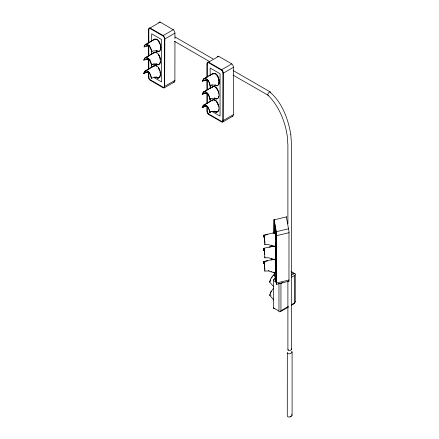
<?xml version="1.0" encoding="UTF-8"?>
<svg xmlns="http://www.w3.org/2000/svg" width="439" height="439" viewBox="0 0 439 439"><rect width="100%" height="100%" fill="white"/><g stroke="black" fill="none" stroke-linecap="round" stroke-linejoin="round"><path stroke-width="0.66" d="M276.565 234.794L276.51 284.368L288.966 281.169L288.994 231.562L286.327 216.657M275.922 243.607L275.928 242.767M275.879 256.831L275.868 255.899M275.966 243.881L275.944 242.844M275.862 269.123L275.851 270.808M275.906 257.007L275.862 254.977M275.879 269.2L275.835 271.67M148.442 43.214L148.442 29.375L149.189 27.849L150.078 27.964L163.286 35.592L164.526 37.326L164.839 38.967L164.62 87.377L164.093 87.915L163.286 87.849L150.078 80.227C147.548 78.416 148.662 74.449 148.442 72.001M174.958 41.354L174.876 81.144L174.349 82L164.164 87.882M206.912 77.401L206.912 63.567L207.658 62.042L208.547 62.157L221.755 69.785L222.996 71.519L223.308 73.159L223.089 121.57L222.562 122.108L221.755 122.037L208.547 114.42C206.017 112.609 207.131 108.642 206.912 106.194M217.206 56.829L217.777 56.203L218.584 56.269L231.874 63.94L232.884 65.159L233.405 66.915L233.367 115.227L232.818 116.192L222.633 122.075M263.592 250.384L263.812 248.287L273.563 245.95M263.587 263.609L263.603 262.555M275.939 243.7L275.901 245.313M275.862 256.738L275.478 259.295M160.515 48.317L160.515 46.561M263.669 236.198L263.619 237.258L263.872 235.156L275.012 232.494L275.5 235.112M263.598 250.192L264.004 248.704M263.592 263.416L263.806 261.512L273.557 259.175M275.917 244.452C276.038 246.531 275.714 246.328 274.095 246.076M275.818 258.209L275.84 257.474M275.835 270.698L275.78 272.175M273.782 286.799L269.661 282.112L270.643 278.902L273.393 275.143A8.248 4.763 -60 0 1 274.232 274.441M273.837 300.024L269.716 295.343L270.698 292.133L273.448 288.374M275.862 244.951L275.505 245.939M275.763 258.692L275.802 258.083M275.796 271.307L275.522 272.301M291.644 351.304L292.094 351.996L292.094 415.223C291.622 416.973 288.099 417.928 287.287 416.101L287.32 352.66M290.805 134.674L291.496 144.25L291.496 349.252C291.37 350.909 286.952 351.233 288.242 349.263M292.094 351.996C291.622 353.746 288.099 354.696 287.287 352.874M156.268 50.869C164.181 54.771 160.679 37.293 154.566 39.159L145.068 44.707L144.03 46.962L145.177 44.943L148.453 42.989M155.993 64.089C163.912 67.99 160.411 50.512 154.298 52.378L144.799 57.926L143.762 60.181L144.908 58.162L150.44 54.902M160.476 49.173L160.476 45.634M160.109 62.316L160.246 61.537M160.345 61.597L159.983 63.095M160.07 75.552L160.208 74.773M160.169 75.629L160.306 74.839M218.847 83.289L218.847 79.816M218.946 83.366C219.818 79.728 217.338 72.073 212.674 73.922M263.746 235.946L263.888 235.436L267.785 234.497M263.68 262.303L263.823 261.787L267.724 260.854M274.776 233.043L274.924 232.511M275.758 245.9L275.824 245.566M275.752 258.56L275.462 259.092M275.758 271.917L275.637 272.707L275.352 272.24M269.925 281.734L270.391 279.956M270.128 294.201L269.711 295.343M276.482 283.715L276.565 234.909M218.353 97.195L218.578 96.509M218.446 97.282L218.677 96.585M218.408 110.524L218.638 109.821M270.446 293.186L271.417 291.172M274.863 232.961L275.308 233.806M275.692 272.257L275.434 272.153M158.742 22.636L159.308 22.01L160.114 22.076L173.745 30.028L174.92 32.59L174.958 38.61M159.939 50.463L160.251 49.876M159.944 76.331L158.797 77.703M218.32 84.551L218.627 83.975M218.408 84.656L218.721 84.068M294.69 275.577L294.821 275.379A3.49 2.135 -3.1 0 1 294.673 275.516A0.785 0.455 -60 0 0 294.36 275.654L291.359 277.371M271.362 277.947L272.696 276.12M269.656 282.112L269.842 281.827M275.483 259.378L274.397 259.619L268.432 257.737L264.865 257.852L264.805 256.683M153.387 66.432C159.566 61.087 164.504 81.621 155.955 77.324M153.513 66.646L154.347 65.861L148.706 69.121M159.286 64.143L159.67 63.682M212.163 74.169C218.342 68.824 223.281 89.358 214.731 85.062M211.856 100.624C218.035 95.279 222.974 115.814 214.424 111.517M211.982 100.838L212.816 100.054L211.691 100.707M212.015 100.943L212.394 100.487M218.101 111.111L217.261 111.896M294.36 303.009A0.785 0.455 -60 0 0 294.673 302.74L294.821 302.669A3.49 1.888 2.9 0 1 294.673 302.784L294.673 275.522M276.493 284.373L274.156 272.114M291.139 415.98L290.739 416.271M275.412 272.383L274.918 272.597M154.094 39.494L154.566 39.159M154.21 39.73L154.66 39.406L149.578 42.336M154.232 39.839L154.676 39.521M153.826 52.713L154.298 52.378M153.935 52.949L154.385 52.625L151.565 54.255M154.254 65.614L144.76 71.162L143.723 73.417L144.87 71.398L147.575 69.774M213.036 73.351L203.537 78.899L202.5 81.155L203.647 79.135L207.482 76.852M212.701 74.032L213.145 73.714M214.462 98.281C222.375 102.177 218.88 84.705 212.761 86.571L203.262 92.119L202.231 94.374L203.378 92.349L206.648 90.401M212.295 86.906L212.761 86.571M212.405 87.141L212.855 86.818M212.432 87.251L212.871 86.933M212.723 99.807L203.224 105.355L202.192 107.61L203.339 105.59L206.61 103.637M217.305 98.66L217.755 98.336M294.311 303.047L291.359 304.754M150.078 27.964L160.197 22.126M163.198 35.543L173.317 29.698M164.839 38.967L174.958 33.128M164.839 86.263L174.958 80.425M208.547 62.157L218.666 56.313M208.613 76.205L211.433 74.575M221.668 69.73L231.787 63.891M223.308 73.159L233.427 67.315M207.779 89.748L208.909 89.095M210.034 88.442L211.164 87.795M207.74 102.984L210.561 101.354M223.308 120.456L233.427 114.612M291.255 275.231L293.625 273.859L291.403 272.581M282.491 282.491L281.262 283.199A0.785 0.455 -60 0 0 280.949 283.484L280.751 283.512A3.49 1.888 2.9 0 0 280.949 283.44L280.949 310.702A3.49 2.135 -3.1 0 1 280.757 310.796L280.927 310.642A0.785 0.455 -60 0 0 281.262 310.571L288.401 306.46M280.592 311.553L288.291 307.102M291.255 305.396L293.625 304.024M144.228 46.891L146.939 45.859M143.959 60.11L146.664 59.078M145.364 72.654L143.729 73.412L146.626 72.314M204.146 80.386L202.505 81.149L205.408 80.052M174.283 82.044L173.657 82.104M232.752 116.231L232.044 116.269M145.633 44.619C149.529 43.812 151.071 48.992 151.746 51.917C153.107 49.036 160.487 52.894 157.919 51.165M145.358 57.838C149.26 57.032 150.802 62.212 151.477 65.137C152.86 62.272 160.191 66.097 157.645 64.379M145.32 71.074L146.95 70.992L148.711 72.215L150.22 74.487L151.439 78.372L152.931 77.698L155.735 77.385L158.32 78.268L155.982 77.105M204.097 78.811C207.998 78.005 209.54 83.185 210.215 86.11C211.554 83.262 218.874 87.021 216.427 85.391M203.828 92.025C207.729 91.219 209.271 96.399 209.946 99.329C211.186 96.975 217.223 99.362 216.57 98.967M203.789 105.267C207.691 104.46 209.233 109.64 209.908 112.565C211.263 109.684 218.649 113.542 216.076 111.808M151.296 64.791L152.41 64.303M209.76 98.984L210.879 98.49M209.721 112.219L210.841 111.731M290.497 416.391L289.959 416.589M145.539 44.372C149.458 43.549 151.389 48.795 151.746 51.917M159.033 51.127L158.002 51.33L156.855 50.946M159.105 51.248L157.475 51.33L156.289 50.65M145.265 57.591C149.183 56.768 151.115 62.014 151.477 65.137M145.227 70.827C149.123 69.999 151.054 75.206 151.433 78.307M204.009 78.565C207.927 77.741 209.858 82.987 210.215 86.11M217.503 85.32L216.471 85.523L215.324 85.133M217.574 85.44L216.52 85.643L215.351 85.248M203.734 91.778C207.652 90.955 209.584 96.207 209.946 99.329M203.696 105.02C207.614 104.197 209.546 109.443 209.908 112.565M146.867 45.892L149.672 46.128M146.599 59.106L149.403 59.342M146.56 72.347L149.364 72.583M205.337 80.079L208.141 80.315M205.068 93.298L207.867 93.534M205.392 106.523L207.828 106.77M146.182 46.079L148.459 45.821M145.913 59.292L148.19 59.04M204.382 93.485L206.659 93.233M204.344 106.721L205.194 106.479M145.177 72.72L148.152 72.276M203.954 80.452L206.928 80.013M203.685 93.672L205.134 93.266M203.647 106.907L205.095 106.507M275.248 259.29L274.035 259.208M276.499 233.521L274.156 219.857L286.541 216.888M276.356 231.704L288.747 228.735M272.987 233.252L274.94 232.785M276.63 235.666L289.021 232.697M269.03 247.316L273.579 246.23M270.973 260.075L273.574 259.454M276.63 282.963L289.021 279.994M153.321 64.045L157.074 64.204M211.587 85.106L212.531 84.925M211.746 111.473L215.505 111.632M263.57 250.384L264.788 250.192M263.565 263.609L264.783 263.416M263.872 235.156L264.262 236.347M263.888 235.436L264.163 235.88M263.812 248.287L264.3 250.082M263.806 261.512L264.097 262.237M288.895 281.399L288.747 280.998M264.865 243.557L264.915 244.726L268.492 244.605L274.452 246.488L275.533 246.169M264.799 269.908L264.849 271.082L268.427 270.962L274.386 272.844L275.275 272.789L275.456 272.317M155.165 39.23L156.882 39.592M154.896 52.444L155.444 52.417M158.265 64.522L156.586 64.16M158.325 64.643L156.021 63.864M213.639 73.538L214.177 73.511M213.365 86.637L214.49 86.735M216.734 98.715L215.05 98.352M216.795 98.835L214.49 98.056M213.327 99.872L213.87 99.845M216.696 111.95L214.435 111.188M216.756 112.071L214.451 111.292M205.029 106.534L206.621 106.468M274.43 272.564L273.782 272.394M268.416 95.406L233.049 75.118M154.226 77.094L156.728 77.286M214.929 84.968L216.389 85.353M216.619 98.824L216.114 98.572M149.534 46.221L148.206 45.903M208.004 80.414L206.676 80.09M149.227 72.676L147.894 72.358M207.735 93.633L206.401 93.309M207.696 106.869L206.363 106.551M157.689 77.785L155.966 76.995M155.9 50.65L157.343 50.984M214.095 98.062L215.544 98.396M147.932 59.122L150.105 59.819M268.399 270.589L269.151 270.814M157.036 77.44L157.65 77.654M290.821 134.773C288.28 119.095 282.079 102.336 269.809 91.987A2.184 1.114 -54.9 0 0 268.904 92.508L267.867 94.017A1.86 0.949 -54.9 0 0 267.774 94.95C277.624 104.691 283.561 117.679 286.458 131.266L287.26 135.964L287.891 144.958L287.891 223.786M156.273 39.444L156.855 39.708M214.742 73.631L215.324 73.9M156.021 52.543L156.613 52.812M156.004 52.664L156.586 52.927M155.982 65.779L156.569 66.053M155.966 65.899L156.542 66.163M214.451 99.971L215.039 100.24M214.435 100.092L215.011 100.355M271.664 245.138L272.076 245.368M271.604 258.269L272.021 258.5M271.598 271.494L272.015 271.725M175.117 37.035L212.981 58.892M233.093 70.503L270.358 92.02M174.283 41.195L209.304 61.411M150.078 28.524L163.198 36.097M208.547 62.711L221.668 70.289M154.023 77.577L161.585 81.945L161.585 39.537L151.691 33.825L151.691 41.348M211.905 111.429L220.054 116.132L220.054 73.73L210.16 68.018L210.16 75.541M150.078 79.673L163.198 87.246M208.547 113.86L221.668 121.438M291.057 271.45L294.942 273.695M276.191 282.156L273.415 280.554L273.415 307.854L278.963 311.059L278.963 283.759M215.077 87.004L216.795 88.618L218.139 91.131M291.644 414.537L292.094 415.223M157.947 77.928L158.111 77.868M270.742 295.562L271.028 295.82M215.631 87.52L216.197 88.052M157.475 40.009L158.051 40.547M215.631 100.652L216.207 101.195M276.444 283.709L274.276 272.218M291.304 348.84L291.496 349.252M270.49 92.113L270.654 92.409A1.86 0.949 -54.9 0 1 270.682 92.832M217.003 75.481L218.32 77.944M216.734 88.7L217.673 90.275M216.756 101.859L218.638 106.276M216.696 101.941L217.19 102.688M158.6 41.211L160.251 44.668M158.539 41.293L159.472 42.868M158.325 54.431L159.286 56.038M158.265 54.513L158.764 55.259M158.287 67.666L159.944 71.123M275.023 232.895L275.209 233.35M158.72 68.495L159.544 70.213M218.013 104.4L218.315 105.327M159.67 56.944L160.345 59.803M159.582 56.971L159.884 57.899M275.055 246.054L275.248 246.932M275.055 246.175L275.149 246.482M275.05 259.279L275.341 260.75M275.05 259.4L275.143 259.707M218.446 92.08L218.677 93.041M218.353 92.091L218.578 93.035M275.149 246.109L275.346 247.525M275.143 259.334L275.346 260.656M264.097 248.754L264.399 250.812M264.091 261.979L264.196 262.703M274.156 219.857L274.018 219.445L273.881 233.197M275.138 272.476L276.087 277.58L276.087 235.172L274.43 226.239L274.43 233.076M264.262 236.105L264.36 236.95M264.196 262.462L264.294 263.307M160.109 58.842L160.246 59.781M160.169 72.089L160.306 73.044M160.07 72.078L160.208 73.017M275.412 234.091L275.505 235.035M275.357 247.217L275.687 250.943M275.352 247.431L275.44 248.244M275.352 260.442L275.434 261.468M264.36 236.736L264.454 237.68M264.3 263.093L264.388 264.037M275.516 234.849L275.588 235.935M275.451 261.205L275.873 267.324M264.465 237.499L264.706 240.44M264.404 250.631L264.487 251.651M264.399 263.855L264.569 265.804M275.61 235.727L275.939 240.967M275.599 235.875L275.67 236.846M275.527 249.067L275.615 249.972M275.533 262.231L275.604 263.197M264.558 238.372L264.887 243.618M264.882 244.325L264.915 244.726M264.503 251.503L264.574 252.579M264.821 257.457L264.854 257.858M264.492 264.728L264.646 266.797M264.816 270.682L264.849 271.082M276.493 233.411L274.04 220.098L273.941 232.84M275.643 249.824L275.752 251.959M275.621 263.159L275.901 268.366M264.591 252.469L264.712 254.604M276.543 233.328L276.537 234.097M276.554 233.477L276.619 234.827M275.78 237.724L275.901 239.892M264.668 253.501L264.832 256.749M264.662 266.725L264.821 269.974M275.785 251.931L275.84 253.018M264.794 241.445L264.849 242.537M264.728 267.801L264.783 268.893M276.548 234.333L276.625 234.969M275.802 252.985L275.879 254.099M275.917 240.907L275.966 242.01M275.84 254L275.906 255.141M275.922 241.851L275.972 242.986M275.857 268.202L275.906 269.343M295.249 274.353L295.249 301.653M287.891 281.366L287.891 349.91M222.941 72.945L222.941 120.242M210.16 85.797L210.16 88.535M210.16 98.797L210.16 101.53M207.279 63.907L207.279 76.929M207.279 80.359L207.279 89.951M207.279 93.381L207.279 103.664M207.279 106.403L207.279 111.204M206.912 79.459L206.912 90.429M206.912 93.167L206.912 103.45M164.471 38.758L164.471 86.055M151.691 51.61L151.691 54.343M151.691 64.604L151.691 67.337M148.81 29.715L148.81 42.737M148.81 46.166L148.81 55.764M148.81 59.188L148.81 69.472M148.81 72.21L148.81 77.012M148.442 45.952L148.442 56.236M148.442 58.98L148.442 69.258M273.464 275.335A7.918 4.571 -60 0 1 274.271 274.66M280.57 311.421A2.146 1.24 -60 0 1 278.842 311.169M274.627 308.469A2.146 1.24 -60 0 1 273.294 307.964M295.376 301.626A2.146 1.24 -60 0 1 293.647 303.876M293.647 273.991A2.146 1.24 -60 0 1 295.376 274.243M273.294 280.587A2.146 1.24 -60 0 1 275.023 278.337M278.842 283.786A2.146 1.24 -60 0 1 278.968 283.353M273.87 279.824A1.668 0.96 -60 0 1 274.15 279.347M274.474 278.979A1.668 0.96 -60 0 1 274.594 278.875M164.345 86.006A2.206 1.273 60 0 1 163.237 87.41M163.237 35.971A2.206 1.273 60 0 1 164.345 38.659M150.045 79.794A2.206 1.273 60 0 1 148.931 77.11M148.931 29.759A2.206 1.273 60 0 1 150.045 28.354M222.814 120.198A2.206 1.273 60 0 1 221.706 121.603M221.706 70.163A2.206 1.273 60 0 1 222.814 72.852M208.514 113.986A2.206 1.273 60 0 1 207.4 111.297M207.4 63.951A2.206 1.273 60 0 1 208.514 62.547M203.872 93.606L202.236 94.369L203.872 93.606M203.833 106.842L202.198 107.604L203.833 106.842"/></g></svg>
